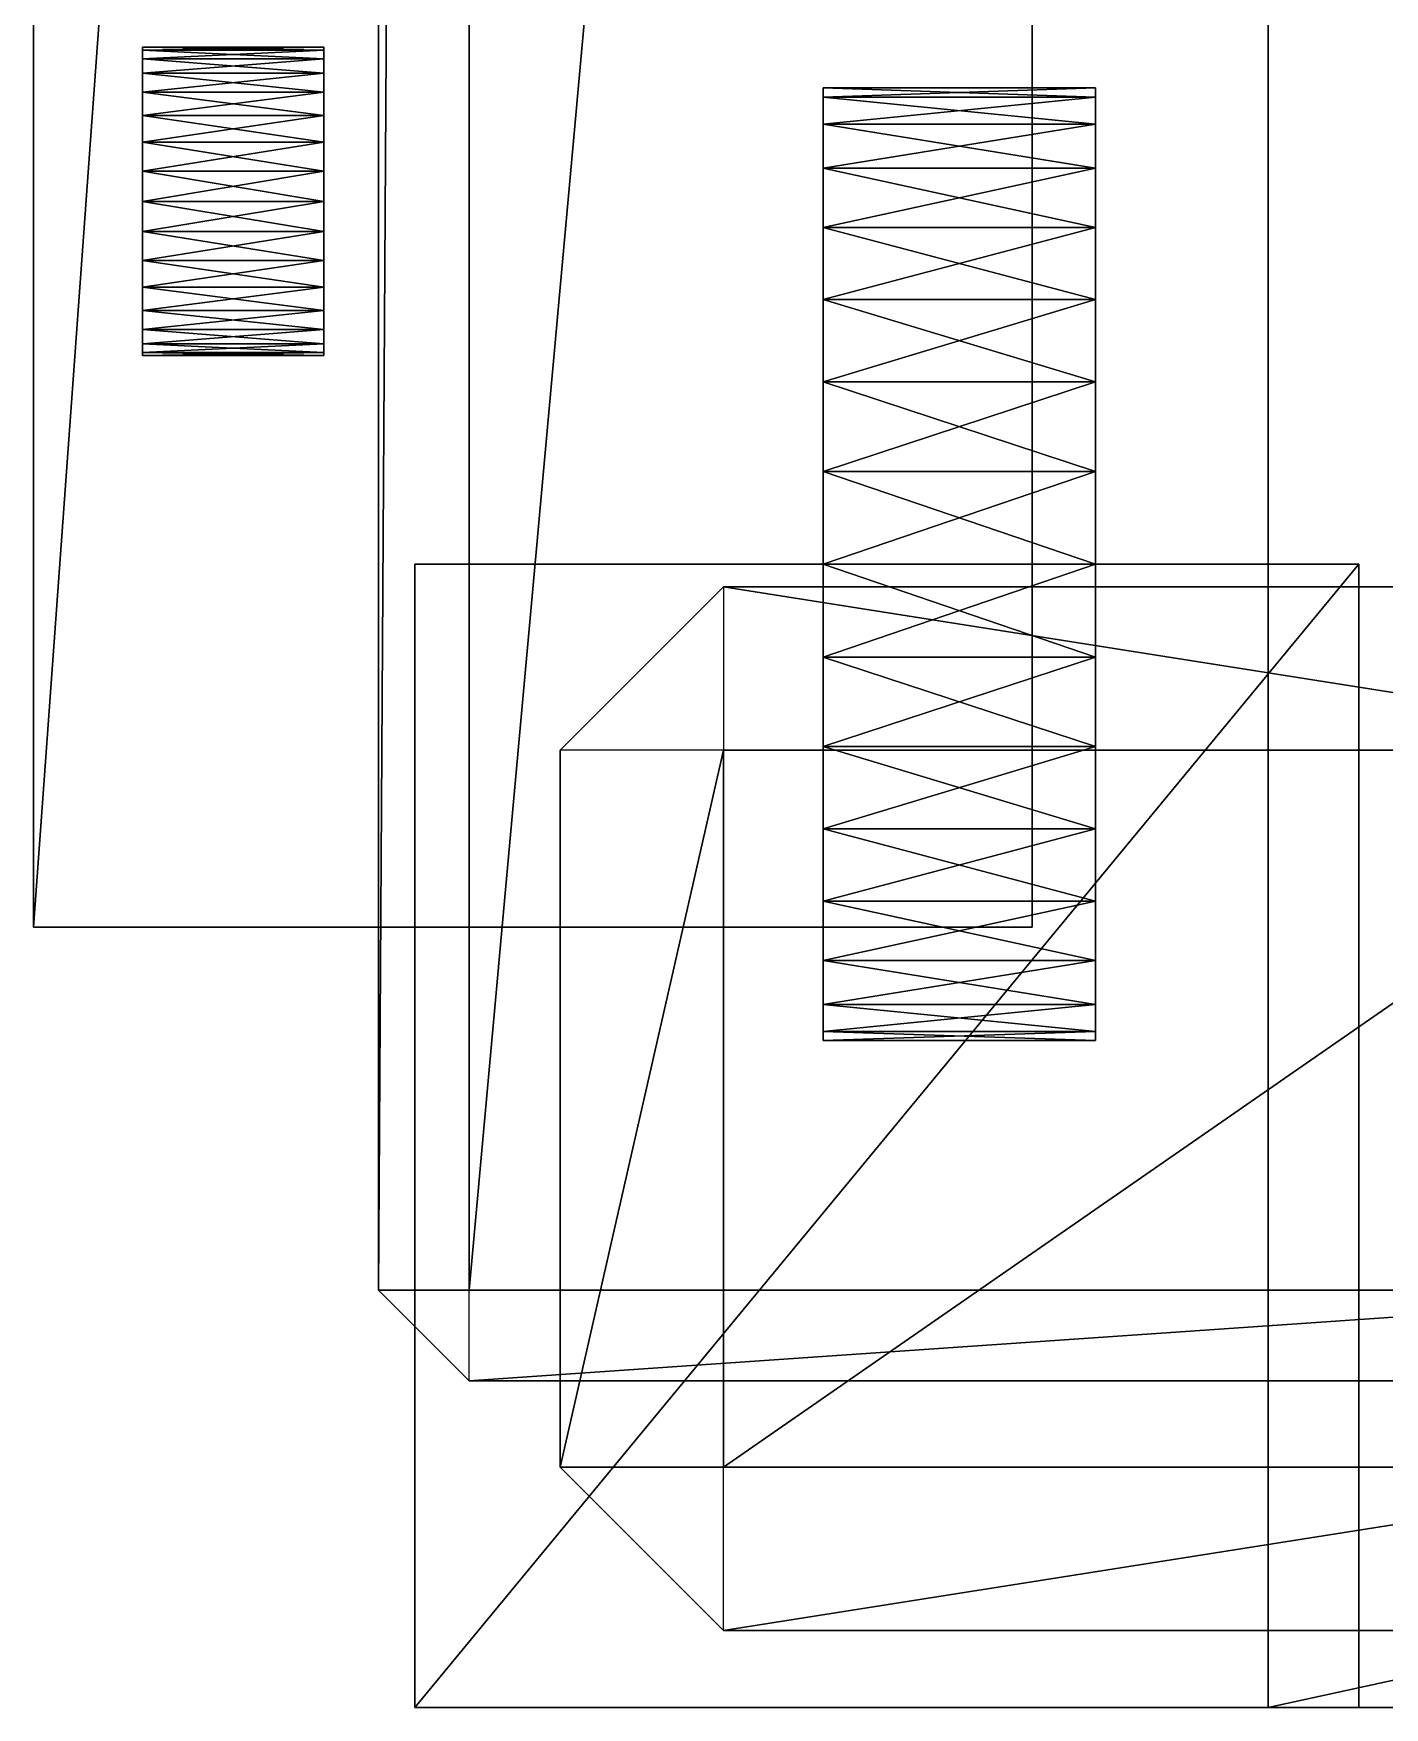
# Model space of a CAD drawing. Header units: millimetres. Extents: x -18 to 4450, y -985 to 970.
# Drawn here: x -18 to 130.8, y -846 to -661.5 of the extents above; entities that cross this region are included whole.
import ezdxf

# ---------------------------------------------------------------- set-up
doc = ezdxf.new("R2010")
doc.units = ezdxf.units.MM
for name, color, linetype in [('body__left_front_fender_sloped_outer_skin', 40, 'CONTINUOUS'), ('chassis__front_bumper', 250, 'CONTINUOUS'), ('chassis__front_bumper_swept_main_face', 250, 'CONTINUOUS'), ('chassis__left_front_bumper_swept_return', 250, 'CONTINUOUS'), ('front_detail__front_bumper_face_bolt_1', 9, 'CONTINUOUS'), ('front_detail__front_bumper_left_end_cap', 9, 'CONTINUOUS'), ('front_detail__left_indicator_lamp', 30, 'CONTINUOUS')]:
    doc.layers.add(name, color=color, linetype=linetype)

msp = doc.modelspace()

# ---------------------------------------------------------------- linework, layer by layer
at = {"layer": 'body__left_front_fender_sloped_outer_skin'}
for points in [[(118.000001, -846.000016, 705.99997), (118.000001, -646.000028, 705.99997), (1034.999967, -646.000028, 744.000018)], [(118.000001, -846.000016, 705.99997), (1034.999967, -646.000028, 744.000018), (1034.999967, -846.000016, 744.000018)], [(118.000001, -846.000016, 1047.999978), (1034.999967, -846.000016, 1241.999984), (1034.999967, -646.000028, 1241.999984)], [(118.000001, -846.000016, 1047.999978), (1034.999967, -646.000028, 1241.999984), (118.000001, -646.000028, 1047.999978)], [(118.000001, -846.000016, 705.99997), (118.000001, -846.000016, 1047.999978), (118.000001, -646.000028, 1047.999978)], [(118.000001, -846.000016, 705.99997), (118.000001, -646.000028, 1047.999978), (118.000001, -646.000028, 705.99997)], [(1034.999967, -846.000016, 744.000018), (1034.999967, -846.000016, 1241.999984), (118.000001, -846.000016, 1047.999978)], [(1034.999967, -846.000016, 744.000018), (118.000001, -846.000016, 1047.999978), (118.000001, -846.000016, 705.99997)]]:
    msp.add_3dface(points, dxfattribs=at)
at = {"layer": 'chassis__front_bumper'}
for points in [[(20, -800.000012, 535.000026), (20, -800.000012, 634.99999), (20, 800.000012, 634.99999)], [(20, -800.000012, 535.000026), (20, 800.000012, 634.99999), (20, 800.000012, 535.000026)], [(20, -800.000012, 535.000026), (29.999999, -800.000012, 524.999976), (29.999999, 800.000012, 524.999976)], [(20, -800.000012, 535.000026), (29.999999, 800.000012, 524.999976), (20, 800.000012, 535.000026)], [(20, -800.000012, 634.99999), (29.999999, -800.000012, 644.999981), (29.999999, 800.000012, 644.999981)], [(20, -800.000012, 634.99999), (29.999999, 800.000012, 644.999981), (20, 800.000012, 634.99999)], [(29.999999, -800.000012, 644.999981), (174.999997, -800.000012, 644.999981), (174.999997, 800.000012, 644.999981)], [(29.999999, -800.000012, 644.999981), (174.999997, 800.000012, 644.999981), (29.999999, 800.000012, 644.999981)], [(29.999999, -800.000012, 524.999976), (29.999999, 800.000012, 524.999976), (174.999997, 800.000012, 524.999976)], [(29.999999, -800.000012, 524.999976), (174.999997, 800.000012, 524.999976), (174.999997, -800.000012, 524.999976)], [(20, -800.000012, 535.000026), (29.999999, -810.000002, 535.000026), (29.999999, -810.000002, 634.99999)], [(20, -800.000012, 535.000026), (29.999999, -810.000002, 634.99999), (20, -800.000012, 634.99999)], [(20, -800.000012, 535.000026), (29.999999, -810.000002, 535.000026), (29.999999, -800.000012, 524.999976)], [(20, -800.000012, 634.99999), (29.999999, -810.000002, 634.99999), (29.999999, -800.000012, 644.999981)], [(29.999999, -810.000002, 535.000026), (29.999999, -800.000012, 524.999976), (174.999997, -800.000012, 524.999976)], [(29.999999, -810.000002, 535.000026), (174.999997, -800.000012, 524.999976), (174.999997, -810.000002, 535.000026)], [(29.999999, -810.000002, 634.99999), (29.999999, -800.000012, 644.999981), (174.999997, -800.000012, 644.999981)], [(29.999999, -810.000002, 634.99999), (174.999997, -800.000012, 644.999981), (174.999997, -810.000002, 634.99999)], [(29.999999, -810.000002, 535.000026), (174.999997, -810.000002, 535.000026), (174.999997, -810.000002, 634.99999)], [(29.999999, -810.000002, 535.000026), (174.999997, -810.000002, 634.99999), (29.999999, -810.000002, 634.99999)]]:
    msp.add_3dface(points, dxfattribs=at)
at = {"layer": 'chassis__front_bumper_swept_main_face'}
for points in [[(-17.999999, -759.99999, 483.999997), (-17.999999, 759.99999, 483.999997), (92, 759.99999, 519.999981)], [(-17.999999, -759.99999, 483.999997), (92, 759.99999, 519.999981), (92, -759.99999, 519.999981)], [(-17.999999, -759.99999, 607.99998), (92, -759.99999, 620.000005), (92, 759.99999, 620.000005)], [(-17.999999, -759.99999, 607.99998), (92, 759.99999, 620.000005), (-17.999999, 759.99999, 607.99998)], [(-17.999999, -759.99999, 483.999997), (-17.999999, -759.99999, 607.99998), (-17.999999, 759.99999, 607.99998)], [(-17.999999, -759.99999, 483.999997), (-17.999999, 759.99999, 607.99998), (-17.999999, 759.99999, 483.999997)], [(92, 759.99999, 519.999981), (92, 759.99999, 620.000005), (92, -759.99999, 620.000005)], [(92, 759.99999, 519.999981), (92, -759.99999, 620.000005), (92, -759.99999, 519.999981)], [(92, -759.99999, 519.999981), (92, -759.99999, 620.000005), (-17.999999, -759.99999, 607.99998)], [(92, -759.99999, 519.999981), (-17.999999, -759.99999, 607.99998), (-17.999999, -759.99999, 483.999997)]]:
    msp.add_3dface(points, dxfattribs=at)
at = {"layer": 'chassis__left_front_bumper_swept_return'}
for points in [[(24, -846.000016, 500), (24, -720.000029, 500), (128.000006, -720.000029, 547.999978)], [(24, -846.000016, 500), (128.000006, -720.000029, 547.999978), (128.000006, -846.000016, 547.999978)], [(24, -846.000016, 610.000014), (128.000006, -846.000016, 620.000005), (128.000006, -720.000029, 620.000005)], [(24, -846.000016, 610.000014), (128.000006, -720.000029, 620.000005), (24, -720.000029, 610.000014)], [(24, -846.000016, 500), (24, -846.000016, 610.000014), (24, -720.000029, 610.000014)], [(24, -846.000016, 500), (24, -720.000029, 610.000014), (24, -720.000029, 500)], [(24, -720.000029, 500), (24, -720.000029, 610.000014), (128.000006, -720.000029, 620.000005)], [(24, -720.000029, 500), (128.000006, -720.000029, 620.000005), (128.000006, -720.000029, 547.999978)], [(128.000006, -720.000029, 547.999978), (128.000006, -720.000029, 620.000005), (128.000006, -846.000016, 620.000005)], [(128.000006, -720.000029, 547.999978), (128.000006, -846.000016, 620.000005), (128.000006, -846.000016, 547.999978)], [(128.000006, -846.000016, 547.999978), (128.000006, -846.000016, 620.000005), (24, -846.000016, 610.000014)], [(128.000006, -846.000016, 547.999978), (24, -846.000016, 610.000014), (24, -846.000016, 500)]]:
    msp.add_3dface(points, dxfattribs=at)
at = {"layer": 'front_detail__front_bumper_face_bolt_1'}
for points in [[(-6, -662.999988, 558.000028), (14, -662.999988, 558.000028), (14, -663.326621, 561.31655)], [(-6, -662.999988, 558.000028), (14, -663.326621, 561.31655), (-6, -663.326621, 561.31655)], [(-6, -680.000007, 558.000028), (-6, -663.326621, 561.31655), (-6, -662.999988, 558.000028)], [(-6, -663.326621, 554.683447), (14, -663.326621, 554.683447), (14, -662.999988, 558.000028)], [(-6, -663.326621, 554.683447), (14, -662.999988, 558.000028), (-6, -662.999988, 558.000028)], [(-6, -680.000007, 558.000028), (-6, -662.999988, 558.000028), (-6, -663.326621, 554.683447)], [(-6, -663.326621, 561.31655), (14, -663.326621, 561.31655), (14, -664.294064, 564.505637)], [(-6, -663.326621, 561.31655), (14, -664.294064, 564.505637), (-6, -664.294064, 564.505637)], [(-6, -680.000007, 558.000028), (-6, -664.294064, 564.505637), (-6, -663.326621, 561.31655)], [(-6, -664.294064, 551.49436), (14, -664.294064, 551.49436), (14, -663.326621, 554.683447)], [(-6, -664.294064, 551.49436), (14, -663.326621, 554.683447), (-6, -663.326621, 554.683447)], [(-6, -680.000007, 558.000028), (-6, -663.326621, 554.683447), (-6, -664.294064, 551.49436)], [(14, -680.000007, 558.000028), (14, -662.999988, 558.000028), (14, -663.326621, 561.31655)], [(14, -680.000007, 558.000028), (14, -663.326621, 554.683447), (14, -662.999988, 558.000028)], [(14, -680.000007, 558.000028), (14, -663.326621, 561.31655), (14, -664.294064, 564.505637)], [(14, -680.000007, 558.000028), (14, -664.294064, 551.49436), (14, -663.326621, 554.683447)], [(-6, -664.294064, 564.505637), (14, -664.294064, 564.505637), (14, -665.865004, 567.444682)], [(-6, -664.294064, 564.505637), (14, -665.865004, 567.444682), (-6, -665.865004, 567.444682)], [(-6, -680.000007, 558.000028), (-6, -665.865004, 567.444682), (-6, -664.294064, 564.505637)], [(-6, -665.865004, 548.555315), (14, -665.865004, 548.555315), (14, -664.294064, 551.49436)], [(-6, -665.865004, 548.555315), (14, -664.294064, 551.49436), (-6, -664.294064, 551.49436)], [(-6, -680.000007, 558.000028), (-6, -664.294064, 551.49436), (-6, -665.865004, 548.555315)], [(-6, -665.865004, 567.444682), (14, -665.865004, 567.444682), (14, -667.979181, 570.020795)], [(-6, -665.865004, 567.444682), (14, -667.979181, 570.020795), (-6, -667.979181, 570.020795)], [(-6, -680.000007, 558.000028), (-6, -667.979181, 570.020795), (-6, -665.865004, 567.444682)], [(-6, -667.979181, 545.979202), (14, -667.979181, 545.979202), (14, -665.865004, 548.555315)], [(-6, -667.979181, 545.979202), (14, -665.865004, 548.555315), (-6, -665.865004, 548.555315)], [(-6, -680.000007, 558.000028), (-6, -665.865004, 548.555315), (-6, -667.979181, 545.979202)], [(14, -680.000007, 558.000028), (14, -664.294064, 564.505637), (14, -665.865004, 567.444682)], [(14, -680.000007, 558.000028), (14, -665.865004, 548.555315), (14, -664.294064, 551.49436)], [(14, -680.000007, 558.000028), (14, -665.865004, 567.444682), (14, -667.979181, 570.020795)], [(14, -680.000007, 558.000028), (14, -667.979181, 545.979202), (14, -665.865004, 548.555315)], [(-6, -667.979181, 570.020795), (14, -667.979181, 570.020795), (14, -670.555294, 572.134972)], [(-6, -667.979181, 570.020795), (14, -670.555294, 572.134972), (-6, -670.555294, 572.134972)], [(-6, -680.000007, 558.000028), (-6, -670.555294, 572.134972), (-6, -667.979181, 570.020795)], [(-6, -670.555294, 543.865025), (14, -670.555294, 543.865025), (14, -667.979181, 545.979202)], [(-6, -670.555294, 543.865025), (14, -667.979181, 545.979202), (-6, -667.979181, 545.979202)], [(-6, -680.000007, 558.000028), (-6, -667.979181, 545.979202), (-6, -670.555294, 543.865025)], [(14, -680.000007, 558.000028), (14, -667.979181, 570.020795), (14, -670.555294, 572.134972)], [(14, -680.000007, 558.000028), (14, -670.555294, 543.865025), (14, -667.979181, 545.979202)], [(-6, -670.555294, 572.134972), (14, -670.555294, 572.134972), (14, -673.494399, 573.705971)], [(-6, -670.555294, 572.134972), (14, -673.494399, 573.705971), (-6, -673.494399, 573.705971)], [(-6, -680.000007, 558.000028), (-6, -673.494399, 573.705971), (-6, -670.555294, 572.134972)], [(-6, -673.494399, 542.294025), (14, -673.494399, 542.294025), (14, -670.555294, 543.865025)], [(-6, -673.494399, 542.294025), (14, -670.555294, 543.865025), (-6, -670.555294, 543.865025)], [(-6, -680.000007, 558.000028), (-6, -670.555294, 543.865025), (-6, -673.494399, 542.294025)], [(14, -680.000007, 558.000028), (14, -670.555294, 572.134972), (14, -673.494399, 573.705971)], [(14, -680.000007, 558.000028), (14, -673.494399, 542.294025), (14, -670.555294, 543.865025)], [(-6, -673.494399, 573.705971), (14, -673.494399, 573.705971), (14, -676.683486, 574.673355)], [(-6, -673.494399, 573.705971), (14, -676.683486, 574.673355), (-6, -676.683486, 574.673355)], [(-6, -680.000007, 558.000028), (-6, -676.683486, 574.673355), (-6, -673.494399, 573.705971)], [(-6, -676.683486, 541.326642), (14, -676.683486, 541.326642), (14, -673.494399, 542.294025)], [(-6, -676.683486, 541.326642), (14, -673.494399, 542.294025), (-6, -673.494399, 542.294025)], [(-6, -680.000007, 558.000028), (-6, -673.494399, 542.294025), (-6, -676.683486, 541.326642)], [(14, -680.000007, 558.000028), (14, -673.494399, 573.705971), (14, -676.683486, 574.673355)], [(14, -680.000007, 558.000028), (14, -676.683486, 541.326642), (14, -673.494399, 542.294025)], [(-6, -676.683486, 574.673355), (14, -676.683486, 574.673355), (14, -680.000007, 574.999988)], [(-6, -676.683486, 574.673355), (14, -680.000007, 574.999988), (-6, -680.000007, 574.999988)], [(-6, -680.000007, 558.000028), (-6, -680.000007, 574.999988), (-6, -676.683486, 574.673355)], [(-6, -680.000007, 541.000009), (14, -680.000007, 541.000009), (14, -676.683486, 541.326642)], [(-6, -680.000007, 541.000009), (14, -676.683486, 541.326642), (-6, -676.683486, 541.326642)], [(-6, -680.000007, 558.000028), (-6, -676.683486, 541.326642), (-6, -680.000007, 541.000009)], [(14, -680.000007, 558.000028), (14, -676.683486, 574.673355), (14, -680.000007, 574.999988)], [(14, -680.000007, 558.000028), (14, -680.000007, 541.000009), (14, -676.683486, 541.326642)], [(-6, -680.000007, 574.999988), (14, -680.000007, 574.999988), (14, -683.316529, 574.673355)], [(-6, -680.000007, 574.999988), (14, -683.316529, 574.673355), (-6, -683.316529, 574.673355)], [(-6, -680.000007, 558.000028), (-6, -683.316529, 574.673355), (-6, -680.000007, 574.999988)], [(-6, -680.000007, 558.000028), (-6, -686.505616, 573.705971), (-6, -683.316529, 574.673355)], [(-6, -680.000007, 558.000028), (-6, -689.444721, 572.134972), (-6, -686.505616, 573.705971)], [(-6, -680.000007, 558.000028), (-6, -692.020833, 570.020795), (-6, -689.444721, 572.134972)], [(-6, -680.000007, 558.000028), (-6, -694.13501, 567.444682), (-6, -692.020833, 570.020795)], [(-6, -680.000007, 558.000028), (-6, -695.70595, 564.505637), (-6, -694.13501, 567.444682)], [(-6, -680.000007, 558.000028), (-6, -696.673334, 561.31655), (-6, -695.70595, 564.505637)], [(-6, -680.000007, 558.000028), (-6, -697.000027, 558.000028), (-6, -696.673334, 561.31655)], [(-6, -680.000007, 558.000028), (-6, -696.673334, 554.683447), (-6, -697.000027, 558.000028)], [(-6, -680.000007, 558.000028), (-6, -695.70595, 551.49436), (-6, -696.673334, 554.683447)], [(-6, -680.000007, 558.000028), (-6, -694.13501, 548.555315), (-6, -695.70595, 551.49436)], [(-6, -680.000007, 558.000028), (-6, -692.020833, 545.979202), (-6, -694.13501, 548.555315)], [(-6, -680.000007, 558.000028), (-6, -689.444721, 543.865025), (-6, -692.020833, 545.979202)], [(-6, -680.000007, 558.000028), (-6, -686.505616, 542.294025), (-6, -689.444721, 543.865025)], [(-6, -680.000007, 558.000028), (-6, -683.316529, 541.326642), (-6, -686.505616, 542.294025)], [(-6, -683.316529, 541.326642), (14, -683.316529, 541.326642), (14, -680.000007, 541.000009)], [(-6, -683.316529, 541.326642), (14, -680.000007, 541.000009), (-6, -680.000007, 541.000009)], [(-6, -680.000007, 558.000028), (-6, -680.000007, 541.000009), (-6, -683.316529, 541.326642)], [(14, -680.000007, 558.000028), (14, -680.000007, 574.999988), (14, -683.316529, 574.673355)], [(14, -680.000007, 558.000028), (14, -683.316529, 574.673355), (14, -686.505616, 573.705971)], [(14, -680.000007, 558.000028), (14, -686.505616, 573.705971), (14, -689.444721, 572.134972)], [(14, -680.000007, 558.000028), (14, -689.444721, 572.134972), (14, -692.020833, 570.020795)], [(14, -680.000007, 558.000028), (14, -692.020833, 570.020795), (14, -694.13501, 567.444682)], [(14, -680.000007, 558.000028), (14, -694.13501, 567.444682), (14, -695.70595, 564.505637)], [(14, -680.000007, 558.000028), (14, -695.70595, 564.505637), (14, -696.673334, 561.31655)], [(14, -680.000007, 558.000028), (14, -696.673334, 561.31655), (14, -697.000027, 558.000028)], [(14, -680.000007, 558.000028), (14, -697.000027, 558.000028), (14, -696.673334, 554.683447)], [(14, -680.000007, 558.000028), (14, -696.673334, 554.683447), (14, -695.70595, 551.49436)], [(14, -680.000007, 558.000028), (14, -695.70595, 551.49436), (14, -694.13501, 548.555315)], [(14, -680.000007, 558.000028), (14, -694.13501, 548.555315), (14, -692.020833, 545.979202)], [(14, -680.000007, 558.000028), (14, -692.020833, 545.979202), (14, -689.444721, 543.865025)], [(14, -680.000007, 558.000028), (14, -689.444721, 543.865025), (14, -686.505616, 542.294025)], [(14, -680.000007, 558.000028), (14, -686.505616, 542.294025), (14, -683.316529, 541.326642)], [(14, -680.000007, 558.000028), (14, -683.316529, 541.326642), (14, -680.000007, 541.000009)], [(-6, -683.316529, 574.673355), (14, -683.316529, 574.673355), (14, -686.505616, 573.705971)], [(-6, -683.316529, 574.673355), (14, -686.505616, 573.705971), (-6, -686.505616, 573.705971)], [(-6, -686.505616, 542.294025), (14, -686.505616, 542.294025), (14, -683.316529, 541.326642)], [(-6, -686.505616, 542.294025), (14, -683.316529, 541.326642), (-6, -683.316529, 541.326642)], [(-6, -686.505616, 573.705971), (14, -686.505616, 573.705971), (14, -689.444721, 572.134972)], [(-6, -686.505616, 573.705971), (14, -689.444721, 572.134972), (-6, -689.444721, 572.134972)], [(-6, -689.444721, 543.865025), (14, -689.444721, 543.865025), (14, -686.505616, 542.294025)], [(-6, -689.444721, 543.865025), (14, -686.505616, 542.294025), (-6, -686.505616, 542.294025)], [(-6, -689.444721, 572.134972), (14, -689.444721, 572.134972), (14, -692.020833, 570.020795)], [(-6, -689.444721, 572.134972), (14, -692.020833, 570.020795), (-6, -692.020833, 570.020795)], [(-6, -692.020833, 545.979202), (14, -692.020833, 545.979202), (14, -689.444721, 543.865025)], [(-6, -692.020833, 545.979202), (14, -689.444721, 543.865025), (-6, -689.444721, 543.865025)], [(-6, -692.020833, 570.020795), (14, -692.020833, 570.020795), (14, -694.13501, 567.444682)], [(-6, -692.020833, 570.020795), (14, -694.13501, 567.444682), (-6, -694.13501, 567.444682)], [(-6, -694.13501, 548.555315), (14, -694.13501, 548.555315), (14, -692.020833, 545.979202)], [(-6, -694.13501, 548.555315), (14, -692.020833, 545.979202), (-6, -692.020833, 545.979202)], [(-6, -694.13501, 567.444682), (14, -694.13501, 567.444682), (14, -695.70595, 564.505637)], [(-6, -694.13501, 567.444682), (14, -695.70595, 564.505637), (-6, -695.70595, 564.505637)], [(-6, -695.70595, 551.49436), (14, -695.70595, 551.49436), (14, -694.13501, 548.555315)], [(-6, -695.70595, 551.49436), (14, -694.13501, 548.555315), (-6, -694.13501, 548.555315)], [(-6, -695.70595, 564.505637), (14, -695.70595, 564.505637), (14, -696.673334, 561.31655)], [(-6, -695.70595, 564.505637), (14, -696.673334, 561.31655), (-6, -696.673334, 561.31655)], [(-6, -696.673334, 554.683447), (14, -696.673334, 554.683447), (14, -695.70595, 551.49436)], [(-6, -696.673334, 554.683447), (14, -695.70595, 551.49436), (-6, -695.70595, 551.49436)], [(-6, -696.673334, 561.31655), (14, -696.673334, 561.31655), (14, -697.000027, 558.000028)], [(-6, -696.673334, 561.31655), (14, -697.000027, 558.000028), (-6, -697.000027, 558.000028)], [(-6, -697.000027, 558.000028), (14, -697.000027, 558.000028), (14, -696.673334, 554.683447)], [(-6, -697.000027, 558.000028), (14, -696.673334, 554.683447), (-6, -696.673334, 554.683447)]]:
    msp.add_3dface(points, dxfattribs=at)
at = {"layer": 'front_detail__front_bumper_left_end_cap'}
for points in [[(39.999999, -740.499973, 542.999983), (57.999998, -722.500026, 542.999983), (57.999998, -722.500026, 637.000024)], [(39.999999, -740.499973, 542.999983), (57.999998, -722.500026, 637.000024), (39.999999, -740.499973, 637.000024)], [(39.999999, -740.499973, 542.999983), (57.999998, -722.500026, 542.999983), (57.999998, -740.499973, 524.999976)], [(39.999999, -740.499973, 637.000024), (57.999998, -722.500026, 637.000024), (57.999998, -740.499973, 654.999971)], [(57.999998, -722.500026, 542.999983), (57.999998, -722.500026, 637.000024), (172.000006, -722.500026, 637.000024)], [(57.999998, -722.500026, 542.999983), (172.000006, -722.500026, 637.000024), (172.000006, -722.500026, 542.999983)], [(57.999998, -722.500026, 542.999983), (57.999998, -740.499973, 524.999976), (172.000006, -740.499973, 524.999976)], [(57.999998, -722.500026, 542.999983), (172.000006, -740.499973, 524.999976), (172.000006, -722.500026, 542.999983)], [(57.999998, -722.500026, 637.000024), (57.999998, -740.499973, 654.999971), (172.000006, -740.499973, 654.999971)], [(57.999998, -722.500026, 637.000024), (172.000006, -740.499973, 654.999971), (172.000006, -722.500026, 637.000024)], [(39.999999, -819.500029, 542.999983), (39.999999, -819.500029, 637.000024), (39.999999, -740.499973, 637.000024)], [(39.999999, -819.500029, 542.999983), (39.999999, -740.499973, 637.000024), (39.999999, -740.499973, 542.999983)], [(39.999999, -819.500029, 542.999983), (57.999998, -819.500029, 524.999976), (57.999998, -740.499973, 524.999976)], [(39.999999, -819.500029, 542.999983), (57.999998, -740.499973, 524.999976), (39.999999, -740.499973, 542.999983)], [(39.999999, -819.500029, 637.000024), (57.999998, -819.500029, 654.999971), (57.999998, -740.499973, 654.999971)], [(39.999999, -819.500029, 637.000024), (57.999998, -740.499973, 654.999971), (39.999999, -740.499973, 637.000024)], [(57.999998, -819.500029, 654.999971), (172.000006, -819.500029, 654.999971), (172.000006, -740.499973, 654.999971)], [(57.999998, -819.500029, 654.999971), (172.000006, -740.499973, 654.999971), (57.999998, -740.499973, 654.999971)], [(57.999998, -819.500029, 524.999976), (57.999998, -740.499973, 524.999976), (172.000006, -740.499973, 524.999976)], [(57.999998, -819.500029, 524.999976), (172.000006, -740.499973, 524.999976), (172.000006, -819.500029, 524.999976)], [(39.999999, -819.500029, 542.999983), (57.999998, -837.499976, 542.999983), (57.999998, -837.499976, 637.000024)], [(39.999999, -819.500029, 542.999983), (57.999998, -837.499976, 637.000024), (39.999999, -819.500029, 637.000024)], [(39.999999, -819.500029, 542.999983), (57.999998, -837.499976, 542.999983), (57.999998, -819.500029, 524.999976)], [(39.999999, -819.500029, 637.000024), (57.999998, -837.499976, 637.000024), (57.999998, -819.500029, 654.999971)], [(57.999998, -837.499976, 542.999983), (57.999998, -819.500029, 524.999976), (172.000006, -819.500029, 524.999976)], [(57.999998, -837.499976, 542.999983), (172.000006, -819.500029, 524.999976), (172.000006, -837.499976, 542.999983)], [(57.999998, -837.499976, 637.000024), (57.999998, -819.500029, 654.999971), (172.000006, -819.500029, 654.999971)], [(57.999998, -837.499976, 637.000024), (172.000006, -819.500029, 654.999971), (172.000006, -837.499976, 637.000024)], [(57.999998, -837.499976, 542.999983), (172.000006, -837.499976, 542.999983), (172.000006, -837.499976, 637.000024)], [(57.999998, -837.499976, 542.999983), (172.000006, -837.499976, 637.000024), (57.999998, -837.499976, 637.000024)]]:
    msp.add_3dface(points, dxfattribs=at)
at = {"layer": 'front_detail__left_indicator_lamp'}
for points in [[(68.999998, -667.500019, 845.000029), (98.999999, -667.500019, 845.000029), (98.999999, -668.508768, 855.242252)], [(68.999998, -667.500019, 845.000029), (98.999999, -668.508768, 855.242252), (68.999998, -668.508768, 855.242252)], [(68.999998, -720.000029, 845.000029), (68.999998, -668.508768, 855.242252), (68.999998, -667.500019, 845.000029)], [(68.999998, -668.508768, 834.757745), (98.999999, -668.508768, 834.757745), (98.999999, -667.500019, 845.000029)], [(68.999998, -668.508768, 834.757745), (98.999999, -667.500019, 845.000029), (68.999998, -667.500019, 845.000029)], [(68.999998, -720.000029, 845.000029), (68.999998, -667.500019, 845.000029), (68.999998, -668.508768, 834.757745)], [(98.999999, -720.000029, 845.000029), (98.999999, -667.500019, 845.000029), (98.999999, -668.508768, 855.242252)], [(98.999999, -720.000029, 845.000029), (98.999999, -668.508768, 834.757745), (98.999999, -667.500019, 845.000029)], [(68.999998, -668.508768, 855.242252), (98.999999, -668.508768, 855.242252), (98.999999, -671.496332, 865.090907)], [(68.999998, -668.508768, 855.242252), (98.999999, -671.496332, 865.090907), (68.999998, -671.496332, 865.090907)], [(68.999998, -720.000029, 845.000029), (68.999998, -671.496332, 865.090907), (68.999998, -668.508768, 855.242252)], [(68.999998, -671.496332, 824.909091), (98.999999, -671.496332, 824.909091), (98.999999, -668.508768, 834.757745)], [(68.999998, -671.496332, 824.909091), (98.999999, -668.508768, 834.757745), (68.999998, -668.508768, 834.757745)], [(68.999998, -720.000029, 845.000029), (68.999998, -668.508768, 834.757745), (68.999998, -671.496332, 824.909091)], [(98.999999, -720.000029, 845.000029), (98.999999, -668.508768, 855.242252), (98.999999, -671.496332, 865.090907)], [(98.999999, -720.000029, 845.000029), (98.999999, -671.496332, 824.909091), (98.999999, -668.508768, 834.757745)], [(68.999998, -671.496332, 865.090907), (98.999999, -671.496332, 865.090907), (98.999999, -676.347852, 874.167442)], [(68.999998, -671.496332, 865.090907), (98.999999, -676.347852, 874.167442), (68.999998, -676.347852, 874.167442)], [(68.999998, -720.000029, 845.000029), (68.999998, -676.347852, 874.167442), (68.999998, -671.496332, 865.090907)], [(68.999998, -676.347852, 815.832555), (98.999999, -676.347852, 815.832555), (98.999999, -671.496332, 824.909091)], [(68.999998, -676.347852, 815.832555), (98.999999, -671.496332, 824.909091), (68.999998, -671.496332, 824.909091)], [(68.999998, -720.000029, 845.000029), (68.999998, -671.496332, 824.909091), (68.999998, -676.347852, 815.832555)], [(98.999999, -720.000029, 845.000029), (98.999999, -671.496332, 865.090907), (98.999999, -676.347852, 874.167442)], [(98.999999, -720.000029, 845.000029), (98.999999, -676.347852, 815.832555), (98.999999, -671.496332, 824.909091)], [(68.999998, -676.347852, 874.167442), (98.999999, -676.347852, 874.167442), (98.999999, -682.876885, 882.123113)], [(68.999998, -676.347852, 874.167442), (98.999999, -682.876885, 882.123113), (68.999998, -682.876885, 882.123113)], [(68.999998, -720.000029, 845.000029), (68.999998, -682.876885, 882.123113), (68.999998, -676.347852, 874.167442)], [(68.999998, -682.876885, 807.876885), (98.999999, -682.876885, 807.876885), (98.999999, -676.347852, 815.832555)], [(68.999998, -682.876885, 807.876885), (98.999999, -676.347852, 815.832555), (68.999998, -676.347852, 815.832555)], [(68.999998, -720.000029, 845.000029), (68.999998, -676.347852, 815.832555), (68.999998, -682.876885, 807.876885)], [(98.999999, -720.000029, 845.000029), (98.999999, -676.347852, 874.167442), (98.999999, -682.876885, 882.123113)], [(98.999999, -720.000029, 845.000029), (98.999999, -682.876885, 807.876885), (98.999999, -676.347852, 815.832555)], [(68.999998, -682.876885, 882.123113), (98.999999, -682.876885, 882.123113), (98.999999, -690.832555, 888.652146)], [(68.999998, -682.876885, 882.123113), (98.999999, -690.832555, 888.652146), (68.999998, -690.832555, 888.652146)], [(68.999998, -720.000029, 845.000029), (68.999998, -690.832555, 888.652146), (68.999998, -682.876885, 882.123113)], [(68.999998, -690.832555, 801.347852), (98.999999, -690.832555, 801.347852), (98.999999, -682.876885, 807.876885)], [(68.999998, -690.832555, 801.347852), (98.999999, -682.876885, 807.876885), (68.999998, -682.876885, 807.876885)], [(68.999998, -720.000029, 845.000029), (68.999998, -682.876885, 807.876885), (68.999998, -690.832555, 801.347852)], [(98.999999, -720.000029, 845.000029), (98.999999, -682.876885, 882.123113), (98.999999, -690.832555, 888.652146)], [(98.999999, -720.000029, 845.000029), (98.999999, -690.832555, 801.347852), (98.999999, -682.876885, 807.876885)], [(68.999998, -690.832555, 888.652146), (98.999999, -690.832555, 888.652146), (98.999999, -699.909091, 893.503666)], [(68.999998, -690.832555, 888.652146), (98.999999, -699.909091, 893.503666), (68.999998, -699.909091, 893.503666)], [(68.999998, -720.000029, 845.000029), (68.999998, -699.909091, 893.503666), (68.999998, -690.832555, 888.652146)], [(68.999998, -699.909091, 796.496332), (98.999999, -699.909091, 796.496332), (98.999999, -690.832555, 801.347852)], [(68.999998, -699.909091, 796.496332), (98.999999, -690.832555, 801.347852), (68.999998, -690.832555, 801.347852)], [(68.999998, -720.000029, 845.000029), (68.999998, -690.832555, 801.347852), (68.999998, -699.909091, 796.496332)], [(98.999999, -720.000029, 845.000029), (98.999999, -690.832555, 888.652146), (98.999999, -699.909091, 893.503666)], [(98.999999, -720.000029, 845.000029), (98.999999, -699.909091, 796.496332), (98.999999, -690.832555, 801.347852)], [(68.999998, -699.909091, 893.503666), (98.999999, -699.909091, 893.503666), (98.999999, -709.757745, 896.49123)], [(68.999998, -699.909091, 893.503666), (98.999999, -709.757745, 896.49123), (68.999998, -709.757745, 896.49123)], [(68.999998, -720.000029, 845.000029), (68.999998, -709.757745, 896.49123), (68.999998, -699.909091, 893.503666)], [(68.999998, -709.757745, 793.508768), (98.999999, -709.757745, 793.508768), (98.999999, -699.909091, 796.496332)], [(68.999998, -709.757745, 793.508768), (98.999999, -699.909091, 796.496332), (68.999998, -699.909091, 796.496332)], [(68.999998, -720.000029, 845.000029), (68.999998, -699.909091, 796.496332), (68.999998, -709.757745, 793.508768)], [(98.999999, -720.000029, 845.000029), (98.999999, -699.909091, 893.503666), (98.999999, -709.757745, 896.49123)], [(98.999999, -720.000029, 845.000029), (98.999999, -709.757745, 793.508768), (98.999999, -699.909091, 796.496332)], [(68.999998, -709.757745, 896.49123), (98.999999, -709.757745, 896.49123), (98.999999, -720.000029, 897.499979)], [(68.999998, -709.757745, 896.49123), (98.999999, -720.000029, 897.499979), (68.999998, -720.000029, 897.499979)], [(68.999998, -720.000029, 845.000029), (68.999998, -720.000029, 897.499979), (68.999998, -709.757745, 896.49123)], [(68.999998, -720.000029, 792.500019), (98.999999, -720.000029, 792.500019), (98.999999, -709.757745, 793.508768)], [(68.999998, -720.000029, 792.500019), (98.999999, -709.757745, 793.508768), (68.999998, -709.757745, 793.508768)], [(68.999998, -720.000029, 845.000029), (68.999998, -709.757745, 793.508768), (68.999998, -720.000029, 792.500019)], [(98.999999, -720.000029, 845.000029), (98.999999, -709.757745, 896.49123), (98.999999, -720.000029, 897.499979)], [(98.999999, -720.000029, 845.000029), (98.999999, -720.000029, 792.500019), (98.999999, -709.757745, 793.508768)], [(68.999998, -720.000029, 897.499979), (98.999999, -720.000029, 897.499979), (98.999999, -730.242252, 896.49123)], [(68.999998, -720.000029, 897.499979), (98.999999, -730.242252, 896.49123), (68.999998, -730.242252, 896.49123)], [(68.999998, -720.000029, 845.000029), (68.999998, -730.242252, 896.49123), (68.999998, -720.000029, 897.499979)], [(68.999998, -720.000029, 845.000029), (68.999998, -740.090907, 893.503666), (68.999998, -730.242252, 896.49123)], [(68.999998, -720.000029, 845.000029), (68.999998, -749.167442, 888.652146), (68.999998, -740.090907, 893.503666)], [(68.999998, -720.000029, 845.000029), (68.999998, -757.123113, 882.123113), (68.999998, -749.167442, 888.652146)], [(68.999998, -720.000029, 845.000029), (68.999998, -763.652146, 874.167442), (68.999998, -757.123113, 882.123113)], [(68.999998, -720.000029, 845.000029), (68.999998, -768.503666, 865.090907), (68.999998, -763.652146, 874.167442)], [(68.999998, -720.000029, 845.000029), (68.999998, -771.49123, 855.242252), (68.999998, -768.503666, 865.090907)], [(68.999998, -720.000029, 845.000029), (68.999998, -772.499979, 845.000029), (68.999998, -771.49123, 855.242252)], [(68.999998, -720.000029, 845.000029), (68.999998, -771.49123, 834.757745), (68.999998, -772.499979, 845.000029)], [(68.999998, -720.000029, 845.000029), (68.999998, -768.503666, 824.909091), (68.999998, -771.49123, 834.757745)], [(68.999998, -720.000029, 845.000029), (68.999998, -763.652146, 815.832555), (68.999998, -768.503666, 824.909091)], [(68.999998, -720.000029, 845.000029), (68.999998, -757.123113, 807.876885), (68.999998, -763.652146, 815.832555)], [(68.999998, -720.000029, 845.000029), (68.999998, -749.167442, 801.347852), (68.999998, -757.123113, 807.876885)], [(68.999998, -720.000029, 845.000029), (68.999998, -740.090907, 796.496332), (68.999998, -749.167442, 801.347852)], [(68.999998, -720.000029, 845.000029), (68.999998, -730.242252, 793.508768), (68.999998, -740.090907, 796.496332)], [(68.999998, -730.242252, 793.508768), (98.999999, -730.242252, 793.508768), (98.999999, -720.000029, 792.500019)], [(68.999998, -730.242252, 793.508768), (98.999999, -720.000029, 792.500019), (68.999998, -720.000029, 792.500019)], [(68.999998, -720.000029, 845.000029), (68.999998, -720.000029, 792.500019), (68.999998, -730.242252, 793.508768)], [(98.999999, -720.000029, 845.000029), (98.999999, -720.000029, 897.499979), (98.999999, -730.242252, 896.49123)], [(98.999999, -720.000029, 845.000029), (98.999999, -730.242252, 896.49123), (98.999999, -740.090907, 893.503666)], [(98.999999, -720.000029, 845.000029), (98.999999, -740.090907, 893.503666), (98.999999, -749.167442, 888.652146)], [(98.999999, -720.000029, 845.000029), (98.999999, -749.167442, 888.652146), (98.999999, -757.123113, 882.123113)], [(98.999999, -720.000029, 845.000029), (98.999999, -757.123113, 882.123113), (98.999999, -763.652146, 874.167442)], [(98.999999, -720.000029, 845.000029), (98.999999, -763.652146, 874.167442), (98.999999, -768.503666, 865.090907)], [(98.999999, -720.000029, 845.000029), (98.999999, -768.503666, 865.090907), (98.999999, -771.49123, 855.242252)], [(98.999999, -720.000029, 845.000029), (98.999999, -771.49123, 855.242252), (98.999999, -772.499979, 845.000029)], [(98.999999, -720.000029, 845.000029), (98.999999, -772.499979, 845.000029), (98.999999, -771.49123, 834.757745)], [(98.999999, -720.000029, 845.000029), (98.999999, -771.49123, 834.757745), (98.999999, -768.503666, 824.909091)], [(98.999999, -720.000029, 845.000029), (98.999999, -768.503666, 824.909091), (98.999999, -763.652146, 815.832555)], [(98.999999, -720.000029, 845.000029), (98.999999, -763.652146, 815.832555), (98.999999, -757.123113, 807.876885)], [(98.999999, -720.000029, 845.000029), (98.999999, -757.123113, 807.876885), (98.999999, -749.167442, 801.347852)], [(98.999999, -720.000029, 845.000029), (98.999999, -749.167442, 801.347852), (98.999999, -740.090907, 796.496332)], [(98.999999, -720.000029, 845.000029), (98.999999, -740.090907, 796.496332), (98.999999, -730.242252, 793.508768)], [(98.999999, -720.000029, 845.000029), (98.999999, -730.242252, 793.508768), (98.999999, -720.000029, 792.500019)], [(68.999998, -730.242252, 896.49123), (98.999999, -730.242252, 896.49123), (98.999999, -740.090907, 893.503666)], [(68.999998, -730.242252, 896.49123), (98.999999, -740.090907, 893.503666), (68.999998, -740.090907, 893.503666)], [(68.999998, -740.090907, 796.496332), (98.999999, -740.090907, 796.496332), (98.999999, -730.242252, 793.508768)], [(68.999998, -740.090907, 796.496332), (98.999999, -730.242252, 793.508768), (68.999998, -730.242252, 793.508768)], [(68.999998, -740.090907, 893.503666), (98.999999, -740.090907, 893.503666), (98.999999, -749.167442, 888.652146)], [(68.999998, -740.090907, 893.503666), (98.999999, -749.167442, 888.652146), (68.999998, -749.167442, 888.652146)], [(68.999998, -749.167442, 801.347852), (98.999999, -749.167442, 801.347852), (98.999999, -740.090907, 796.496332)], [(68.999998, -749.167442, 801.347852), (98.999999, -740.090907, 796.496332), (68.999998, -740.090907, 796.496332)], [(68.999998, -749.167442, 888.652146), (98.999999, -749.167442, 888.652146), (98.999999, -757.123113, 882.123113)], [(68.999998, -749.167442, 888.652146), (98.999999, -757.123113, 882.123113), (68.999998, -757.123113, 882.123113)], [(68.999998, -757.123113, 807.876885), (98.999999, -757.123113, 807.876885), (98.999999, -749.167442, 801.347852)], [(68.999998, -757.123113, 807.876885), (98.999999, -749.167442, 801.347852), (68.999998, -749.167442, 801.347852)], [(68.999998, -757.123113, 882.123113), (98.999999, -757.123113, 882.123113), (98.999999, -763.652146, 874.167442)], [(68.999998, -757.123113, 882.123113), (98.999999, -763.652146, 874.167442), (68.999998, -763.652146, 874.167442)], [(68.999998, -763.652146, 815.832555), (98.999999, -763.652146, 815.832555), (98.999999, -757.123113, 807.876885)], [(68.999998, -763.652146, 815.832555), (98.999999, -757.123113, 807.876885), (68.999998, -757.123113, 807.876885)], [(68.999998, -763.652146, 874.167442), (98.999999, -763.652146, 874.167442), (98.999999, -768.503666, 865.090907)], [(68.999998, -763.652146, 874.167442), (98.999999, -768.503666, 865.090907), (68.999998, -768.503666, 865.090907)], [(68.999998, -768.503666, 824.909091), (98.999999, -768.503666, 824.909091), (98.999999, -763.652146, 815.832555)], [(68.999998, -768.503666, 824.909091), (98.999999, -763.652146, 815.832555), (68.999998, -763.652146, 815.832555)], [(68.999998, -768.503666, 865.090907), (98.999999, -768.503666, 865.090907), (98.999999, -771.49123, 855.242252)], [(68.999998, -768.503666, 865.090907), (98.999999, -771.49123, 855.242252), (68.999998, -771.49123, 855.242252)], [(68.999998, -771.49123, 834.757745), (98.999999, -771.49123, 834.757745), (98.999999, -768.503666, 824.909091)], [(68.999998, -771.49123, 834.757745), (98.999999, -768.503666, 824.909091), (68.999998, -768.503666, 824.909091)], [(68.999998, -771.49123, 855.242252), (98.999999, -771.49123, 855.242252), (98.999999, -772.499979, 845.000029)], [(68.999998, -771.49123, 855.242252), (98.999999, -772.499979, 845.000029), (68.999998, -772.499979, 845.000029)], [(68.999998, -772.499979, 845.000029), (98.999999, -772.499979, 845.000029), (98.999999, -771.49123, 834.757745)], [(68.999998, -772.499979, 845.000029), (98.999999, -771.49123, 834.757745), (68.999998, -771.49123, 834.757745)]]:
    msp.add_3dface(points, dxfattribs=at)

doc.saveas('drawing.dxf')
